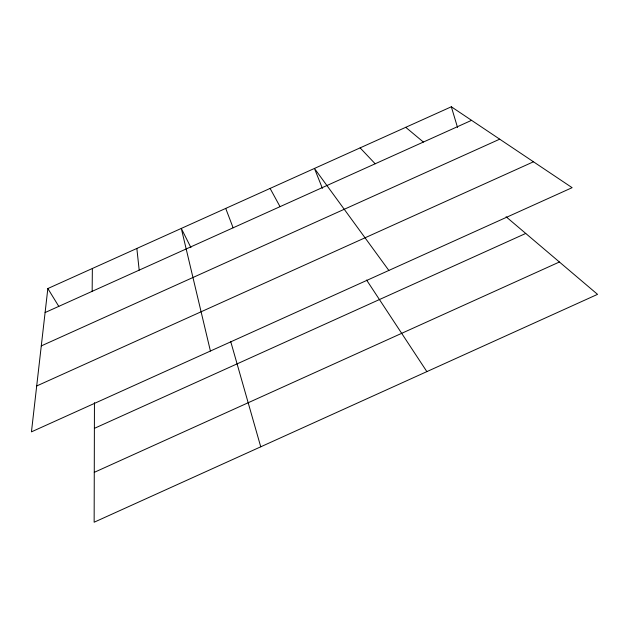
<?xml version="1.0" encoding="UTF-8"?>
<svg xmlns="http://www.w3.org/2000/svg" width="629" height="629" viewBox="0 0 629 629"><rect width="100%" height="100%" fill="white"/><g stroke="black" fill="none" stroke-linecap="round" stroke-linejoin="round"><path stroke-width="0.94" d="M94.452 402.646L94.146 522.219L597.55 294.356L506.07 216.753M92.156 291.329L92.361 268.497M47.843 288.546L31.45 431.856L572.123 187.67L451.331 106.781L47.843 288.546L58.819 306.425M94.271 472.348L559.409 262.002M45.099 312.542L471.577 120.336M41.278 345.903L499.709 139.174M36.702 385.97L533.478 161.787M94.389 428.349L525.742 233.445M405.744 127.317L423.396 142.052M360.118 147.87L375.175 163.784M388.848 270.439L314.453 168.446L322.402 188.37M366.581 280.023L426.871 371.613M270.1 188.425L280.039 206.658M190.933 247.622L181.301 228.429L210.416 351.029M225.717 208.419L233.123 227.8M451.331 106.781L457.542 127.467M230.678 341.405L260.744 446.81M136.847 248.455L139.19 270.14"/></g></svg>
